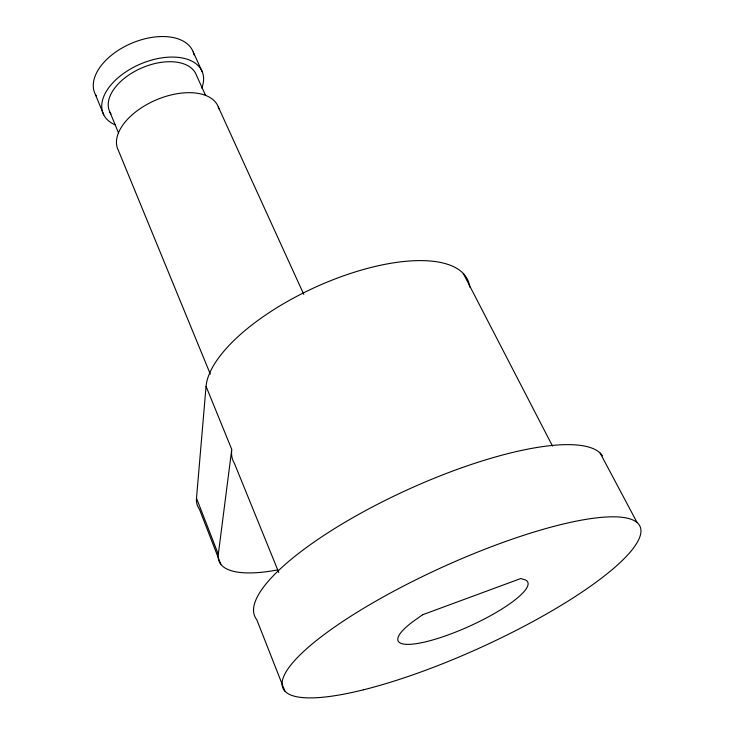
<?xml version="1.0" encoding="UTF-8"?>
<svg xmlns="http://www.w3.org/2000/svg" width="734" height="734" viewBox="0 0 734 734"><rect width="100%" height="100%" fill="white"/><g stroke="black" fill="none" stroke-linecap="round" stroke-linejoin="round"><path stroke-width="1.1" d="M220.842 564.308L199.382 509.13A122.991 42.352 -23.6 0 1 196.492 498.239L206.061 386.368A142.873 57.169 -24.7 0 1 337.034 278.204A142.873 57.169 -24.7 0 1 469.769 287.132M277.819 569.887A125.248 38.783 -23.7 0 1 218.31 554.289L231.76 449.401L206.061 386.368M600.146 453.08L637.039 522.443M463.319 273.571L552.491 446.033M193.207 51.958L202.373 72.051M218.292 106.962L303.793 294.407M205.538 95.292L196.217 74.73A47.049 27.195 -23.1 0 0 140.02 68.712A47.049 27.195 -23.1 0 0 110.999 113.981M109.962 112.229L118.596 133.111M95.383 94.457L103.788 114.917M210.319 374.129L118.394 150.442A54.509 30.277 -23.2 0 1 157.14 99.521A54.509 30.277 -23.2 0 1 218.897 108.852M278.773 572.465L234.412 463.383A145.938 52.655 -24.6 0 1 231.632 450.612M284.865 691.07L256.762 619.661A191.574 52.132 -24.5 0 1 397.745 494.294A191.574 52.132 -24.5 0 1 602.458 455.814M196.492 498.239L218.31 554.289M115.302 124.908A53.775 31.085 -23.1 0 1 140.616 63.941A53.775 31.085 -23.1 0 1 201.786 88.144M96.42 96.237A53.353 31.534 -23.1 0 1 131.753 43.196A53.353 31.534 -23.1 0 1 194.079 54.922M422.628 614.753L412.948 621.597A71.161 16.056 -24.4 0 0 449.547 634.415A71.161 16.056 -24.4 0 0 525.526 579.988L520.846 578.502L422.628 614.753M363.605 689.767A196.006 44.49 -24.4 0 0 640.709 533.609A196.006 44.49 -24.4 0 0 380.304 598.595A196.006 44.49 -24.4 0 0 363.605 689.767"/></g></svg>
